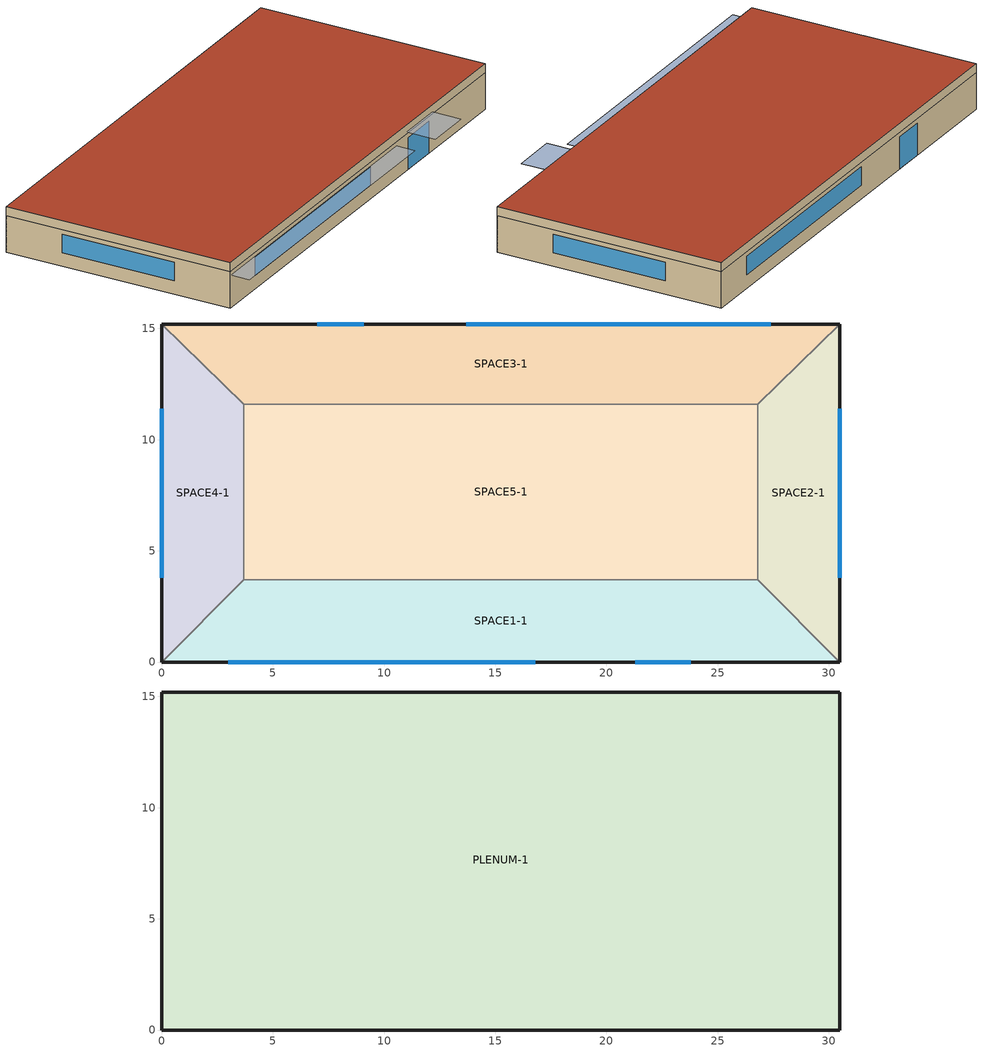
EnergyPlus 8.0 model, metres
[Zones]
SPACE1-1
 floor ground (FLOOR-SLAB-1): 26.8,3.7 30.5,0 0,0 3.7,3.7 z0
 wall outside (WALL-1): 0,0 30.5,0 z0:2.4
 wall to SPACE2-1 (INT-WALL-1): 30.5,0 26.8,3.7 z0:2.4
 wall to SPACE4-1 (INT-WALL-1): 3.7,3.7 0,0 z0:2.4
 wall to SPACE5-1 (INT-WALL-1): 26.8,3.7 3.7,3.7 z0:2.4
 window (Dbl Clr 3mm/13mm Air): 3,0 16.8,0 z0.9:2.1
 window (Sgl Grey 3mm): 21.3,0 23.8,0 z0:2.1
SPACE2-1
 floor ground (FLOOR-SLAB-1): 26.8,11.6 30.5,15.2 30.5,0 26.8,3.7 z0
 wall outside (WALL-1): 30.5,0 30.5,15.2 z0:2.4
 wall to SPACE3-1 (INT-WALL-1): 30.5,15.2 26.8,11.6 z0:2.4
 wall to SPACE5-1 (INT-WALL-1): 26.8,11.6 26.8,3.7 z0:2.4
 window (Dbl Clr 3mm/13mm Air): 30.5,3.8 30.5,11.4 z0.9:2.1
SPACE3-1
 floor ground (FLOOR-SLAB-1): 26.8,11.6 3.7,11.6 0,15.2 30.5,15.2 z0
 wall outside (WALL-1): 30.5,15.2 0,15.2 z0:2.4
 wall to SPACE4-1 (INT-WALL-1): 0,15.2 3.7,11.6 z0:2.4
 wall to SPACE5-1 (INT-WALL-1): 3.7,11.6 26.8,11.6 z0:2.4
 window (Dbl Clr 3mm/13mm Air): 27.4,15.2 13.7,15.2 z0.9:2.1
 window (Sgl Grey 3mm): 9.1,15.2 7,15.2 z0:2.1
SPACE4-1
 floor ground (FLOOR-SLAB-1): 3.7,3.7 0,0 0,15.2 3.7,11.6 z0
 wall outside (WALL-1): 0,15.2 0,0 z0:2.4
 wall to SPACE5-1 (INT-WALL-1): 3.7,3.7 3.7,11.6 z0:2.4
 window (Dbl Clr 3mm/13mm Air): 0,11.4 0,3.8 z0.9:2.1
SPACE5-1
 floor ground (FLOOR-SLAB-1): 26.8,11.6 26.8,3.7 3.7,3.7 3.7,11.6 z0
PLENUM-1
 floor to SPACE1-1 (CLNG-1): 26.8,3.7 30.5,0 0,0 3.7,3.7 z2.4
 floor to SPACE2-1 (CLNG-1): 26.8,11.6 30.5,15.2 30.5,0 26.8,3.7 z2.4
 floor to SPACE3-1 (CLNG-1): 26.8,11.6 3.7,11.6 0,15.2 30.5,15.2 z2.4
 floor to SPACE4-1 (CLNG-1): 3.7,3.7 0,0 0,15.2 3.7,11.6 z2.4
 floor to SPACE5-1 (CLNG-1): 26.8,11.6 26.8,3.7 3.7,3.7 3.7,11.6 z2.4
 wall outside (WALL-1): 0,0 30.5,0 30.5,15.2 0,15.2 0,0 z2.4:3
 roof outside (ROOF-1): 0,15.2 0,0 30.5,0 30.5,15.2 z3
shading: 0,-1.3 0,0 19.8,0 19.8,-1.3 z2.2; 21,-2 21,0 24.1,0 24.1,-2 z2.6
[Building]
Fan Coil with DOAS: North Axis {deg}=30; Terrain=City; Loads Convergence Tolerance Value=0.04; Temperature Convergence Tolerance Value {deltaC}=0.4; Solar Distribution=FullExterior; Maximum Number of Warmup Days=25; Minimum Number of Warmup Days=6
[Site:Location]
CHICAGO_IL_USA TMY2-94846: Latitude {deg}=41.78; Longitude {deg}=-87.75; Time Zone {hr}=-6; Elevation {m}=190
[SizingPeriod:DesignDay] Day of Month=21; Humidity Condition Type=Wetbulb; Barometric Pressure {Pa}=99063; Rain Indicator=No; Snow Indicator=No; Daylight Saving Time Indicator=No; Solar Model Indicator=ASHRAEClearSky
Name | Month | Day Type | Maximum Dry-Bulb Temperature {C} | Daily Dry-Bulb Temperature Range {deltaC} | Wetbulb or DewPoint at Maximum Dry-Bulb {C} | Wind Speed {m/s} | Wind Direction {deg} | Sky Clearness
CHICAGO_IL_USA Annual Heating 99% Design Conditions DB | 1 | WinterDesignDay | -17.3 | 0 | -17.3 | 4.9 | 270 | 0
CHICAGO_IL_USA Annual Cooling 1% Design Conditions DB/MCWB | 7 | SummerDesignDay | 31.5 | 10.7 | 23 | 5.3 | 230 | 1
[Site:GroundTemperature:BuildingSurface]
21.5, 21.4, 21.5, 21.5, 22, 22.9, 23, 23.1, 23.1, 22.2, 21.7, 21.6
[Material]
Name | Roughness | Thickness {m} | Conductivity {W/m-K} | Density {kg/m3} | Specific Heat {J/kg-K} | Thermal Absorptance | Solar Absorptance | Visible Absorptance
RG01 | Rough | 0.0127 | 1.442 | 881 | 1674 | 0.9 | 0.65 | 0.65
BR01 | VeryRough | 0.0095 | 0.162 | 1121 | 1464 | 0.9 | 0.7 | 0.7
IN46 | VeryRough | 0.0762 | 0.023 | 24 | 1590 | 0.9 | 0.5 | 0.5
WD01 | MediumSmooth | 0.0191 | 0.115 | 513 | 1381 | 0.9 | 0.78 | 0.78
PW03 | MediumSmooth | 0.0127 | 0.115 | 545 | 1213 | 0.9 | 0.78 | 0.78
GP01 | MediumSmooth | 0.0127 | 0.16 | 801 | 837 | 0.9 | 0.75 | 0.75
GP02 | MediumSmooth | 0.0159 | 0.16 | 801 | 837 | 0.9 | 0.75 | 0.75
CC03 | MediumRough | 0.1016 | 1.31 | 2243 | 837 | 0.9 | 0.65 | 0.65
I01 25mm insulation board | MediumRough | 0.0254 | 0.03 | 43 | 1210
[Material:NoMass]
MAT-CLNG-1: Roughness=Rough; Thermal Resistance {m2-K/W}=0.652259; Thermal Absorptance=0.65; Solar Absorptance=0.65; Visible Absorptance=0.65
[Material:AirGap]
AL21: Thermal Resistance {m2-K/W}=0.157
[Construction]
ROOF-1: RG01, BR01, IN46, WD01
WALL-1: WD01, PW03, I01 25mm insulation board, GP01
CLNG-1: MAT-CLNG-1
FLOOR-SLAB-1: CC03
INT-WALL-1: GP02, AL21, GP02
Dbl Clr 3mm/13mm Air: CLEAR 2.5MM, AIR 13MM, CLEAR 2.5MM
Sgl Grey 3mm: GREY 3MM
[WindowMaterial:Gas]
AIR 13MM: Gas Type=Air; Thickness {m}=0.0127
[WindowMaterial:Glazing] Optical Data Type=SpectralAverage; Infrared Transmittance at Normal Incidence=0; Front Side Infrared Hemispherical Emissivity=.84; Back Side Infrared Hemispherical Emissivity=.84; Conductivity {W/m-K}=.9
Name | Thickness {m} | Solar Transmittance at Normal Incidence | Front Side Solar Reflectance at Normal Incidence | Back Side Solar Reflectance at Normal Incidence | Visible Transmittance at Normal Incidence | Front Side Visible Reflectance at Normal Incidence | Back Side Visible Reflectance at Normal Incidence
CLEAR 2.5MM | .0025 | .85 | .075 | .075 | .901 | .081 | .081
GREY 3MM | .003 | .626 | .061 | .061 | .611 | .061 | .061
[Zone] Type=1; Multiplier=1
Name | Ceiling Height {m} | Volume {m3}
PLENUM-1 | 0.6096 | 283.2
SPACE1-1; SPACE3-1 | 2.4384 | 239.247
SPACE2-1; SPACE4-1 | 2.4384 | 103.311
SPACE5-1 | 2.4384 | 447.683
[ZoneInfiltration:DesignFlowRate] Schedule=INFIL-SCH; Design Flow Rate Calculation Method=flow/zone; Constant Term Coefficient=0; Temperature Term Coefficient=0; Velocity Term Coefficient=0.2237; Velocity Squared Term Coefficient=0
Name | Zone or ZoneList | Design Flow Rate {m3/s}
SPACE1-1 Infil 1 | SPACE1-1 | 0.0167
SPACE2-1 Infil 1 | SPACE2-1 | 0.00717
SPACE3-1 Infil 1 | SPACE3-1 | 0.0167
SPACE4-1 Infil 1 | SPACE4-1 | 0.00717
SPACE5-1 Infil 1 | SPACE5-1 | 0.031089
[People] Number of People Schedule=OCCUPY-1; Number of People Calculation Method=people; Fraction Radiant=0.3; Activity Level Schedule=ActSchd
Name | Zone or ZoneList | Number of People
SPACE1-1 People 1 | SPACE1-1 | 11
SPACE2-1 People 1 | SPACE2-1 | 5
SPACE3-1 People 1 | SPACE3-1 | 11
SPACE4-1 People 1 | SPACE4-1 | 5
SPACE5-1 People 1 | SPACE5-1 | 20
[Lights] Schedule=LIGHTS-1; Design Level Calculation Method=LightingLevel; Return Air Fraction=0; Fraction Radiant=0.59; Fraction Visible=0.2; Fraction Replaceable=0
Name | Zone or ZoneList | Lighting Level {W}
SPACE1-1 Lights 1 | SPACE1-1 | 1584
SPACE2-1 Lights 1 | SPACE2-1 | 684
SPACE3-1 Lights 1 | SPACE3-1 | 1584
SPACE4-1 Lights 1 | SPACE4-1 | 684
SPACE5-1 Lights 1 | SPACE5-1 | 2964
[ElectricEquipment] Schedule=EQUIP-1; Design Level Calculation Method=EquipmentLevel; Fraction Latent=0; Fraction Radiant=0.3; Fraction Lost=0
Name | Zone or ZoneList | Design Level {W}
SPACE1-1 ElecEq 1 | SPACE1-1 | 1056
SPACE2-1 ElecEq 1 | SPACE2-1 | 456
SPACE3-1 ElecEq 1 | SPACE3-1 | 1056
SPACE4-1 ElecEq 1 | SPACE4-1 | 456
SPACE5-1 ElecEq 1 | SPACE5-1 | 1976
[HVACTemplate:Thermostat]
All Zones: Heating Setpoint Schedule=Htg-SetP-Sch; Cooling Setpoint Schedule=Clg-SetP-Sch
[HVACTemplate:Zone:VAV] Template VAV System=DXVAV Sys 1; Template Thermostat=All Zones; Supply Air Maximum Flow Rate {m3/s}=autosize; Zone Minimum Air Flow Input Method=Constant; Constant Minimum Air Flow Fraction=0.3; Outdoor Air Method=flow/person; Outdoor Air Flow Rate per Person {m3/s}=0.00944; Outdoor Air Flow Rate per Zone Floor Area {m3/s-m2}=0; Outdoor Air Flow Rate per Zone {m3/s}=0; Reheat Coil Type=Electric; Damper Heating Action=Reverse; Baseboard Heating Type=None; Baseboard Heating Capacity {W}=autosize; Zone Cooling Design Supply Air Temperature Input Method=SystemSupplyAirTemperature; Zone Heating Design Supply Air Temperature Input Method=SupplyAirTemperature; Zone Heating Design Supply Air Temperature {C}=50
SPACE1-1; SPACE2-1; SPACE3-1; SPACE4-1; SPACE5-1
[HVACTemplate:System:PackagedVAV]
DXVAV Sys 1: System Availability Schedule=FanAvailSched; Supply Fan Maximum Flow Rate {m3/s}=autosize; Supply Fan Minimum Flow Rate {m3/s}=autosize; Supply Fan Placement=DrawThrough; Supply Fan Total Efficiency=0.7; Supply Fan Delta Pressure {Pa}=1000; Supply Fan Motor Efficiency=0.9; Supply Fan Motor in Air Stream Fraction=1; Cooling Coil Type=TwoSpeedDX; Cooling Coil Design Setpoint {C}=12.8; Cooling Coil Capacity {W}=autosize; Cooling Coil Rated Sensible Heat Ratio=autosize; Cooling Coil Rated COP {W/W}=3; Heating Coil Type=Gas; Heating Coil Design Setpoint {C}=10; Heating Coil Capacity {W}=autosize; Gas Heating Coil Efficiency=0.8; Maximum Outdoor Air Flow Rate {m3/s}=autosize; Minimum Outdoor Air Flow Rate {m3/s}=autosize; Minimum Outdoor Air Control Type=ProportionalMinimum; Minimum Outdoor Air Schedule=Min OA Sched; Economizer Type=DifferentialDryBulb; Economizer Lockout=NoLockout; Economizer Maximum Limit Dry-Bulb Temperature {C}=19; Economizer Minimum Limit Dry-Bulb Temperature {C}=4; Return Plenum=PLENUM-1; Supply Fan Part-Load Power Coefficients=InletVaneDampers; Night Cycle Control=CycleOnAny; Heat Recovery Type=None; Sensible Heat Recovery Effectiveness=0.7; Latent Heat Recovery Effectiveness=0.65; Cooling Coil Setpoint Reset Type=None; Heating Coil Setpoint Reset Type=None; Dehumidification Control Type=None; Dehumidification Setpoint {percent}=60; Humidifier Type=None; Humidifier Rated Capacity {m3/s}=0.000001; Humidifier Rated Electric Power {W}=2690; Humidifier Setpoint {percent}=30; Sizing Option=NonCoincident
[Schedule:Compact]
OCCUPY-1: Through: 12/31, For: WeekDays SummerDesignDay CustomDay1 CustomDay2, Until: 8:00, 0, Until: 11:00, 1, Until: 12:00, 0.8, Until: 13:00, 0.4, Until: 14:00, 0.8, Until: 18:00, 1, Until: 19:00, 0.5, Until: 21:00, 0.1, Until: 24:00, 0, For: Weekends WinterDesignDay Holiday, Until: 24:00, 0
LIGHTS-1: Through: 12/31, For: WeekDays SummerDesignDay CustomDay1 CustomDay2, Until: 8:00, 0.05, Until: 9:00, 0.9, Until: 10:00, 0.95, Until: 11:00, 1, Until: 12:00, 0.95, Until: 13:00, 0.8, Until: 14:00, 0.9, Until: 18:00, 1, Until: 19:00, 0.6, Until: 21:00, 0.4, Until: 24:00, 0.05, For: Weekends WinterDesignDay Holiday, Until: 24:00, 0.05
EQUIP-1: Through: 12/31, For: WeekDays SummerDesignDay CustomDay1 CustomDay2, Until: 8:00, 0.02, Until: 9:00, 0.4, Until: 14:00, 0.9, Until: 15:00, 0.8, Until: 16:00, 0.7, Until: 18:00, 0.5, Until: 21:00, 0.3, Until: 24:00, 0.02, For: Weekends WinterDesignDay Holiday, Until: 24:00, 0.02
INFIL-SCH: Through: 12/31, For: WeekDays CustomDay1 CustomDay2, Until: 7:00, 1, Until: 21:00, 0, Until: 24:00, 1, For: Weekends Holiday, Until: 24:00, 1, For: SummerDesignDay, Until: 24:00, 1, For: WinterDesignDay, Until: 24:00, 1
ActSchd: Through: 12/31, For: AllDays, Until: 24:00, 117.24
Htg-SetP-Sch: Through: 12/31, For: AllDays, Until: 24:00, 4.85786
Clg-SetP-Sch: Through: 12/31, For: AllDays, Until: 24:00, 19.9528
FanAvailSched: Through: 12/31, For: WeekDays CustomDay1 CustomDay2, Until: 7:00, 0, Until: 21:00, 1, Until: 24:00, 0, For: Weekends Holiday, Until: 24:00, 0, For: SummerDesignDay, Until: 24:00, 1, For: WinterDesignDay, Until: 24:00, 1
Min OA Sched: Through: 12/31, For: WeekDays CustomDay1 CustomDay2, Until: 8:00, 0, Until: 21:00, 1, Until: 24:00, 0, For: Weekends Holiday, Until: 24:00, 0, For: SummerDesignDay, Until: 24:00, 1, For: WinterDesignDay, Until: 24:00, 1
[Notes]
HVACTemplate-5ZoneFanCoil-DOAS.idf
Basic file description:  1 story building divided into 4 exterior and one interior conditioned zones and return plenum
illustrates the use of HVACTempate objects to define zone thermostats and
fan coil units with a dedicated outdoor air system (DOAS) served by chilled water and hot water loops.
Highlights:              HVACTemplate fan coils with DOAS
Simulation Location/Run: CHICAGO_IL_USA TMY2-94846, 2 design days, 2 run periods,
Run Control executes the run periods using the weather file
Location:                Chicago, IL
Design Days:             CHICAGO_IL_USA Annual Heating 99% Design Conditions DB, MaxDB= -17.3Ã‚Â°C
CHICAGO_IL_USA Annual Cooling 1% Design Conditions, MaxDB=  31.5Ã‚Â°C MCWB=  23.0Ã‚Â°C
Run Period (Weather File): Winter 1/14, Summer 7/7, CHICAGO_IL_USA TMY2-94846
Run Control:             Zone and System sizing with weather file run control (no design days run)
Building: Single floor rectangular building 100 ft x 50 ft. 5 zones - 4 exterior, 1 interior, zone height 8 feet.
Exterior zone depth is 12 feet. There is a 2 foot high return plenum: the overall building height is
10 feet. There are windows on all 4 facades; the south and north facades have glass doors.
The south facing glass is shaded by overhangs. The walls are woodshingle over plywood, R11 insulation,
and gypboard. The roof is a gravel built up roof with R-3 mineral board insulation and plywood sheathing.
The windows are of various single and double pane construction with 3mm and 6mm glass and either 6mm or
13mm argon or air gap.  The window to wall ratio is approxomately 0.29.
The south wall and door have overhangs.
The building is oriented 30 degrees east of north.
Floor Area:        463.6 m2 (5000 ft2)
Number of Stories: 1
Zone Description Details:
Internal gains description:     lighting is 1.5 watts/ft2, office equip is 1.0 watts/ft2. There is 1 occupant
per 100 ft2 of floor area. The infiltration is 0.25 air changes per hour.
Interzone Surfaces:             6 interzone surfaces (see diagram)
Internal Mass:                  None
Windows:                        4 ea.: 1) Double pane clear, 3mm glass, 13mm air gap
2) Double pane clear, 3mm glass, 13mm argon gap
3) Double pane clear, 6mm glass, 6mm air gap
4) Double pane lowE,  6mm lowE glass outside, 6mm air gap, 6mm clear glass
Doors:                          2 ea.:    Single pane grey,  3mm glass
Detached Shading:               None
Daylight:                       None
Natural Ventilation:            None
Compact Schedules:              Yes
HVAC:                           Four pipe fan coil system with dedicated outdoor air system, hot water heating coils,
and chilled water cooling coils. Central Plant is single hot water
boiler, electric compression chiller with water cooled condenser.
All equipment is autosized.
Zonal Equipment:                Yes
Central Air Handling Equipment: Yes
System Equipment Autosize:      Yes
Purchased Cooling:              None
Purchased Heating:              None
Coils:                          Yes
Pumps:                          Yes
Boilers:                        Yes
Chillers:                       Yes
Standard Reports:               All
Timestep or Hourly Variables:   Hourly
Time bins Report:               None
HTML Report:                    Yes
Environmental Emissions:        None
Utility Tariffs:                None
